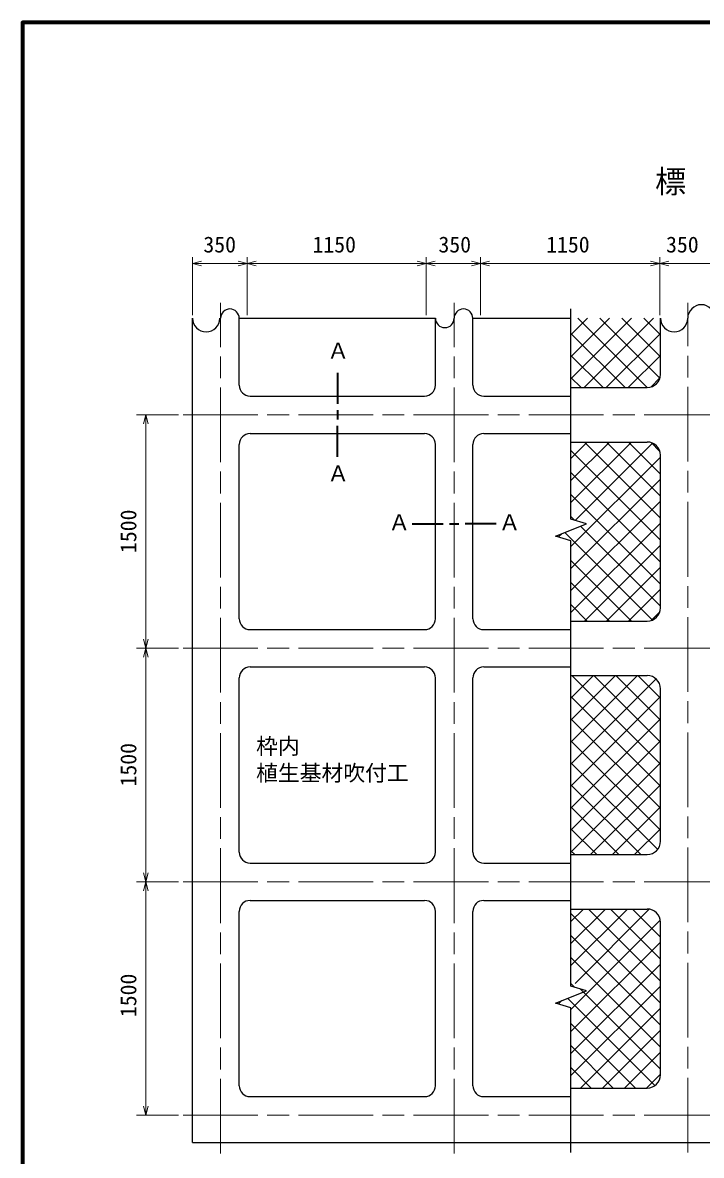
# Model space of a CAD drawing. Units: millimetres, scale not verified. Extents: x 400 to 16400, y 400 to 11650.
# Drawn here: x 400 to 4758, y 4203 to 11480 of the extents above; entities that cross this region are included whole.
import ezdxf
from ezdxf.enums import TextEntityAlignment as Align

# ---------------------------------------------------------------- set-up
doc = ezdxf.new("R2010")
doc.units = ezdxf.units.MM
doc.header["$LTSCALE"] = 40
doc.linetypes.add('CHAIN', pattern=[18.5, 12, -1.5, 3.5, -1.5])
for name, color, linetype, lineweight in [('C-BMK', 2, 'CHAIN', 13), ('C-STR', 1, 'Continuous', 25), ('C-STR-DIM', 1, 'Continuous', 13), ('C-TTL', 2, 'Continuous', 70)]:
    doc.layers.add(name, color=color, linetype=linetype, lineweight=lineweight)
doc.layers.add('C-BMK-TXT', color=3, linetype='Continuous')
doc.layers.add('C-TTL-TXT', color=7, linetype='Continuous')
doc.styles.add('ＭＳ ゴシック', font='')
doc.styles.get('ＭＳ ゴシック').set_extended_font_data('MS Gothic')

msp = doc.modelspace()

# ---------------------------------------------------------------- linework, layer by layer
at = {"layer": 'C-BMK'}
for p, q in [((1670.83, 4215.55), (1670.83, 9680.55)), ((3170.83, 4215.55), (3170.83, 9680.55)), ((4670.83, 4220.55), (4670.83, 9680.55)), ((1430.83, 8960.55), (5420.83, 8960.55)), ((1430.83, 7460.55), (5420.83, 7460.55)), ((1430.83, 5960.55), (5420.83, 5960.55)), ((1430.83, 4460.55), (5420.83, 4460.55))]:
    msp.add_line(p, q, dxfattribs=at)
at = {"layer": 'C-BMK', "color": 3, "linetype": 'Continuous', "lineweight": 35}
for p, q in [((2420.83, 9230.55), (2420.83, 9030.55)), ((2420.83, 8990.55), (2420.83, 8930.55)), ((2420.83, 8690.55), (2420.83, 8890.55)), ((2900.83, 8260.55), (3100.83, 8260.55)), ((3140.83, 8260.55), (3200.83, 8260.55)), ((3440.83, 8260.55), (3240.83, 8260.55))]:
    msp.add_line(p, q, dxfattribs=at)
at = {"layer": 'C-STR', "color": 7}
for p, q in [((3920.83, 8290.55), (3920.83, 9640.55)), ((1490.83, 4285.55), (1490.83, 9580.55)), ((1790.83, 9150.55), (1790.83, 9580.55)), ((1790.83, 9580.55), (3050.83, 9580.55)), ((3050.83, 9150.55), (3050.83, 9580.55)), ((3290.83, 9150.55), (3290.83, 9580.55)), ((3290.83, 9580.55), (3920.83, 9580.55)), ((4495.83, 9220.55), (4495.83, 9580.55)), ((3920.83, 9135.55), (4410.83, 9135.55)), ((1860.83, 9080.55), (2980.83, 9080.55)), ((3360.83, 9080.55), (3920.83, 9080.55)), ((1860.83, 8840.55), (2980.83, 8840.55)), ((3360.83, 8840.55), (3920.83, 8840.55)), ((1790.83, 7650.55), (1790.83, 8770.55)), ((3050.83, 7650.55), (3050.83, 8770.55)), ((3290.83, 7650.55), (3290.83, 8770.55)), ((3920.83, 8785.55), (4410.83, 8785.55)), ((4495.83, 7720.55), (4495.83, 8700.55)), ((3820.83, 8180.55), (4020.83, 8260.55)), ((4020.83, 8260.55), (3920.83, 8290.55)), ((3920.83, 8150.55), (3820.83, 8180.55)), ((3920.83, 5290.55), (3920.83, 8150.55)), ((1860.83, 7580.55), (2980.83, 7580.55)), ((3360.83, 7580.55), (3920.83, 7580.55)), ((3920.83, 7635.55), (4410.83, 7635.55)), ((1860.83, 7340.55), (2980.83, 7340.55)), ((3360.83, 7340.55), (3920.83, 7340.55)), ((3920.83, 7285.55), (4410.83, 7285.55)), ((1790.83, 6150.55), (1790.83, 7270.55)), ((3050.83, 6150.55), (3050.83, 7270.55)), ((3290.83, 6150.55), (3290.83, 7270.55)), ((4495.83, 6220.55), (4495.83, 7200.55)), ((3920.83, 6135.55), (4410.83, 6135.55)), ((1860.83, 6080.55), (2980.83, 6080.55)), ((3360.83, 6080.55), (3920.83, 6080.55)), ((1860.83, 5840.55), (2980.83, 5840.55)), ((3360.83, 5840.55), (3920.83, 5840.55)), ((1790.83, 4650.55), (1790.83, 5770.55)), ((3050.83, 4650.55), (3050.83, 5770.55)), ((3290.83, 4650.55), (3290.83, 5770.55)), ((3920.83, 5785.55), (4410.83, 5785.55)), ((4495.83, 4720.55), (4495.83, 5700.55)), ((3820.83, 5180.55), (4020.83, 5260.55)), ((4020.83, 5260.55), (3920.83, 5290.55)), ((3920.83, 5150.55), (3820.83, 5180.55)), ((3920.83, 4220.55), (3920.83, 5150.55)), ((3920.83, 4635.55), (4410.83, 4635.55)), ((1860.83, 4580.55), (2980.83, 4580.55)), ((3360.83, 4580.55), (3920.83, 4580.55)), ((1490.83, 4285.55), (5420.83, 4285.55))]:
    msp.add_line(p, q, dxfattribs=at)
at = {"layer": 'C-STR'}
for p, q in [((3920.83, 9191.13), (4310.25, 9580.55)), ((4168.83, 9580.55), (3920.83, 9332.55)), ((3920.83, 9473.97), (4027.41, 9580.55)), ((3965, 9580.55), (4410, 9135.55)), ((4451.67, 9580.55), (4006.67, 9135.55)), ((4491.92, 9195.05), (4106.42, 9580.55)), ((4247.84, 9580.55), (4495.83, 9332.55)), ((4495.83, 9473.97), (4389.26, 9580.55)), ((4268.57, 9135.55), (3920.83, 9483.29)), ((4148.09, 9135.55), (4495.83, 9483.29)), ((3920.83, 9341.87), (4127.15, 9135.55)), ((4495.83, 9341.87), (4289.51, 9135.55)), ((3985.73, 9135.55), (3920.83, 9200.45)), ((4434.21, 9138.83), (4492.55, 9197.17)), ((4026.23, 8785.55), (3920.83, 8680.15)), ((3920.83, 8538.73), (4167.65, 8785.55)), ((4309.07, 8785.55), (3920.83, 8397.31)), ((3947.49, 8282.55), (4443.83, 8778.88)), ((4007.6, 8785.55), (4495.83, 8297.31)), ((4495.83, 8438.73), (4149.02, 8785.55)), ((4290.44, 8785.55), (4495.83, 8580.15)), ((4492.17, 8725.24), (4435.53, 8781.88)), ((4495.83, 8155.89), (3920.83, 8730.89)), ((4495.83, 8689.47), (3920.83, 8114.47)), ((3920.83, 8589.47), (4495.83, 8014.47)), ((3920.83, 7973.05), (4495.83, 8548.05)), ((4495.83, 7873.05), (3920.83, 8448.05)), ((4495.83, 8406.63), (3920.83, 7831.63)), ((3920.83, 8306.63), (3943.8, 8283.66)), ((3920.83, 7690.2), (4495.83, 8265.2)), ((3982.32, 8245.14), (4495.83, 7731.63)), ((3839.8, 8174.86), (3861.93, 8196.99)), ((4443.83, 7642.21), (3881.3, 8204.73)), ((4495.83, 8123.78), (4007.6, 7635.55)), ((3920.83, 8023.78), (4309.07, 7635.55)), ((4149.02, 7635.55), (4495.83, 7982.36)), ((4167.65, 7635.55), (3920.83, 7882.36)), ((4495.83, 7840.94), (4290.44, 7635.55)), ((3920.83, 7740.94), (4026.23, 7635.55)), ((4435.53, 7639.21), (4492.17, 7695.85)), ((4348.7, 7285.55), (3920.83, 6857.68)), ((3920.83, 6999.1), (4207.28, 7285.55)), ((4065.86, 7285.55), (3920.83, 7140.52)), ((3924.44, 7285.55), (3920.83, 7281.94)), ((4495.83, 6716.26), (3926.54, 7285.55)), ((4067.97, 7285.55), (4495.83, 6857.68)), ((4495.83, 6999.1), (4209.39, 7285.55)), ((4350.81, 7285.55), (4495.83, 7140.52)), ((3920.83, 6716.26), (4468.01, 7263.44)), ((4495.83, 7149.84), (3920.83, 6574.84)), ((3920.83, 7149.84), (4495.83, 6574.84)), ((3920.83, 6433.42), (4495.83, 7008.42)), ((4495.83, 6433.42), (3920.83, 7008.42)), ((4495.83, 6866.99), (3920.83, 6291.99)), ((3920.83, 6866.99), (4495.83, 6291.99)), ((3920.83, 6150.57), (4495.83, 6725.57)), ((4477.98, 6168.43), (3920.83, 6725.57)), ((3920.83, 6584.15), (4369.44, 6135.55)), ((4495.83, 6584.15), (4047.23, 6135.55)), ((4228.02, 6135.55), (3920.83, 6442.73)), ((4188.65, 6135.55), (4495.83, 6442.73)), ((3920.83, 6301.31), (4086.59, 6135.55)), ((4495.83, 6301.31), (4330.07, 6135.55)), ((3920.83, 6159.89), (3945.17, 6135.55)), ((4283.63, 5785.55), (3920.83, 5422.75)), ((3920.83, 5564.18), (4142.2, 5785.55)), ((4000.78, 5785.55), (3920.83, 5705.6)), ((4495.83, 5181.33), (3920.83, 5756.33)), ((3947.49, 5307.99), (4424.02, 5784.52)), ((4033.04, 5785.55), (4495.83, 5322.75)), ((4495.83, 5464.18), (4174.46, 5785.55)), ((4315.88, 5785.55), (4495.83, 5605.6)), ((4494.78, 5713.86), (3920.83, 5139.91)), ((3920.83, 5614.91), (4495.83, 5039.91)), ((3920.83, 4998.49), (4495.83, 5573.49)), ((4495.83, 4898.49), (3920.83, 5473.49)), ((4495.83, 5432.07), (3920.83, 4857.07)), ((3920.83, 5306.63), (3943.8, 5283.66)), ((3920.83, 4715.65), (4495.83, 5290.65)), ((3982.32, 5270.58), (4495.83, 4757.07)), ((3839.8, 5174.86), (3861.93, 5196.99)), ((4459.73, 4651.75), (3899.48, 5212)), ((4495.83, 5149.23), (3982.15, 4635.55)), ((3920.83, 5049.23), (4334.51, 4635.55)), ((4123.57, 4635.55), (4495.83, 5007.81)), ((4193.09, 4635.55), (3920.83, 4907.81)), ((4495.83, 4866.38), (4265, 4635.55)), ((3920.83, 4766.38), (4051.67, 4635.55)), ((4406.42, 4635.55), (4495.83, 4724.96))]:
    msp.add_line(p, q, dxfattribs=at)
at = {"layer": 'C-STR', "color": 7}
for centre, radius, start, end in [((1730.83, 9580.55), 60, 0, 180), ((3230.83, 9580.55), 60, 0, 180), ((4758.33, 9580.55), 87.5, 359.99992, 179.99992), ((1578.33, 9580.55), 87.5, 180.00003, 0.00003), ((3110.83, 9580.55), 60, 180, 0), ((4583.33, 9580.55), 87.5, 180.00003, 0.00003), ((4410.83, 9220.55), 85, 270, 0), ((1860.83, 9150.55), 70, 180, 270), ((2980.83, 9150.55), 70, 270, 0), ((3360.83, 9150.55), 70, 180, 270), ((1860.83, 8770.55), 70, 90, 180), ((2980.83, 8770.55), 70, 0, 90), ((3360.83, 8770.55), 70, 90, 180), ((4410.83, 8700.55), 85, 0, 90), ((4410.83, 7720.55), 85, 270, 0), ((1860.83, 7650.55), 70, 180, 270), ((2980.83, 7650.55), 70, 270, 0), ((3360.83, 7650.55), 70, 180, 270), ((1860.83, 7270.55), 70, 90, 180), ((2980.83, 7270.55), 70, 0, 90), ((3360.83, 7270.55), 70, 90, 180), ((4410.83, 7200.55), 85, 0, 90), ((4410.83, 6220.55), 85, 270, 0), ((1860.83, 6150.55), 70, 180, 270), ((2980.83, 6150.55), 70, 270, 0), ((3360.83, 6150.55), 70, 180, 270), ((1860.83, 5770.55), 70, 90, 180), ((2980.83, 5770.55), 70, 0, 90), ((3360.83, 5770.55), 70, 90, 180), ((4410.83, 5700.55), 85, 0, 90), ((4410.83, 4720.55), 85, 270, 0), ((1860.83, 4650.55), 70, 180, 270), ((2980.83, 4650.55), 70, 270, 0), ((3360.83, 4650.55), 70, 180, 270)]:
    msp.add_arc(centre, radius, start, end, dxfattribs=at)
at = {"layer": 'C-STR-DIM'}
for p, q in [((1490.83, 9600.55), (1490.83, 9972.55)), ((1840.83, 9600.55), (1840.83, 9972.55)), ((2990.83, 9600.55), (2990.83, 9972.55)), ((3340.83, 9600.55), (3340.83, 9972.55)), ((4490.83, 9600.55), (4490.83, 9972.55)), ((1490.83, 9932.55), (1548.79, 9948.08)), ((1490.83, 9932.55), (1548.79, 9917.02)), ((1490.83, 9932.55), (1840.83, 9932.55)), ((1840.83, 9932.55), (1782.88, 9948.08)), ((1840.83, 9932.55), (1782.88, 9917.02)), ((1840.83, 9932.55), (1898.79, 9948.08)), ((1840.83, 9932.55), (1898.79, 9917.02)), ((1840.83, 9932.55), (2990.83, 9932.55)), ((2990.83, 9932.55), (2932.88, 9948.08)), ((2990.83, 9932.55), (2932.88, 9917.02)), ((2990.83, 9932.55), (3048.79, 9948.08)), ((2990.83, 9932.55), (3048.79, 9917.02)), ((2990.83, 9932.55), (3340.83, 9932.55)), ((3340.83, 9932.55), (3282.88, 9948.08)), ((3340.83, 9932.55), (3282.88, 9917.02)), ((3340.83, 9932.55), (3398.79, 9948.08)), ((3340.83, 9932.55), (3398.79, 9917.02)), ((3340.83, 9932.55), (4490.83, 9932.55)), ((4490.83, 9932.55), (4432.88, 9948.08)), ((4490.83, 9932.55), (4432.88, 9917.02)), ((4490.83, 9932.55), (4548.79, 9948.08)), ((4490.83, 9932.55), (4548.79, 9917.02)), ((4490.83, 9932.55), (4840.83, 9932.55)), ((1400.83, 8960.55), (1130.83, 8960.55)), ((1190.83, 8960.55), (1175.3, 8902.59)), ((1190.83, 8960.55), (1206.36, 8902.59)), ((1190.83, 7460.55), (1190.83, 8960.55)), ((1190.83, 7460.55), (1175.3, 7518.5)), ((1190.83, 7460.55), (1206.36, 7518.5)), ((1400.83, 7460.55), (1130.83, 7460.55)), ((1190.83, 7460.55), (1175.3, 7402.59)), ((1190.83, 7460.55), (1206.36, 7402.59)), ((1190.83, 5960.55), (1190.83, 7460.55)), ((1190.83, 5960.55), (1175.3, 6018.5)), ((1190.83, 5960.55), (1206.36, 6018.5)), ((1400.83, 5960.55), (1130.83, 5960.55)), ((1190.83, 5960.55), (1175.3, 5902.59)), ((1190.83, 5960.55), (1206.36, 5902.59)), ((1190.83, 4460.55), (1190.83, 5960.55)), ((1190.83, 4460.55), (1175.3, 4518.5)), ((1190.83, 4460.55), (1206.36, 4518.5)), ((1400.83, 4460.55), (1130.83, 4460.55))]:
    msp.add_line(p, q, dxfattribs=at)
at = {"layer": 'C-TTL'}
msp.add_lwpolyline([(400, 400), (16400, 400), (16400, 11480), (400, 11480)], close=True, dxfattribs=at)

# ---------------------------------------------------------------- texts
at = {"layer": 'C-BMK-TXT', "style": 'ＭＳ ゴシック'}
for p in [(2426.19, 9290.55), (2426.19, 8501.61)]:
    msp.add_text('Ａ', height=102.6, dxfattribs=at).set_placement(p, align=Align.BOTTOM_CENTER)
for p in [(2748.58, 8270.11), (3457.11, 8270.11)]:
    msp.add_text('Ａ', height=102.6, dxfattribs=at).set_placement(p, align=Align.MIDDLE_LEFT)
at = {"layer": 'C-STR-DIM', "color": 7, "style": 'ＭＳ ゴシック'}
for s, p in [('350', (1560.6, 9972.55)), ('1150', (2261.17, 9972.55)), ('350', (3070.14, 9972.55)), ('1150', (3761.82, 9972.55)), ('350', (4531.83, 9972.55)), ('枠内', (1899.3, 6749.91)), ('植生基材吹付工', (1899.3, 6577.41))]:
    msp.add_text(s, height=102.6, dxfattribs=at).set_placement(p, align=Align.BOTTOM_LEFT)
for p in [(1160.83, 8072.74), (1160.83, 6572.89), (1160.83, 5091.04)]:
    msp.add_text('1500', height=102.6, rotation=90, dxfattribs=at).set_placement(p, align=Align.BOTTOM_LEFT)
at = {"layer": 'C-TTL-TXT', "style": 'ＭＳ ゴシック'}
msp.add_text('標\u3000準\u3000展\u3000開\u3000図', height=146.6, dxfattribs=at).set_placement((4460.75, 10341.88), align=Align.BOTTOM_LEFT)

doc.saveas('drawing.dxf')
